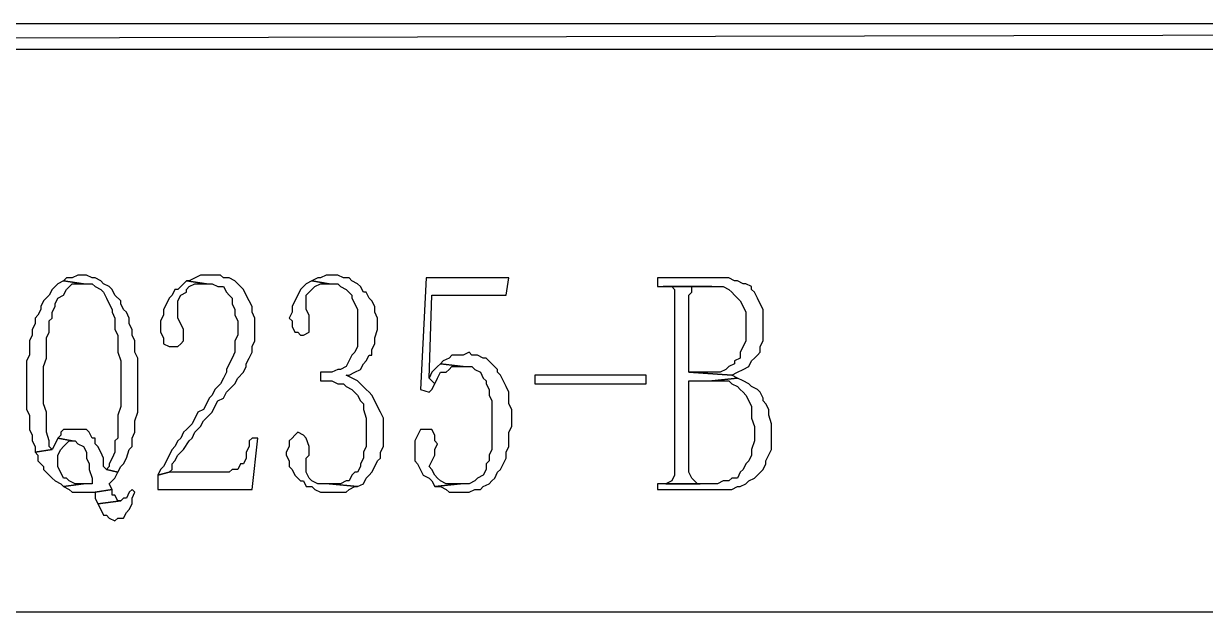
# Model space of a CAD drawing. Extents: x -15.4 to 0.8, y 0.3 to 11.8.
# Drawn here: x -12.9704 to -12.6255, y 6.3369 to 6.5086 of the extents above; entities that cross this region are included whole.
import ezdxf

# ---------------------------------------------------------------- set-up
doc = ezdxf.new("R2010")
doc.units = 0
doc.header["$MEASUREMENT"] = 0
doc.linetypes.add('AUSGEZOGEN', pattern=[0])
doc.layers.get('0').update_dxf_attribs({"linetype": 'AUSGEZOGEN'})

msp = doc.modelspace()

# ---------------------------------------------------------------- linework, layer by layer
for points in [[(-14.50878, 6.50856), (-14.50878, 6.50106), (-14.50878, 6.50106), (-11.15878, 6.50856), (-14.50878, 6.50856)], [(-14.50878, 6.50106), (-11.15878, 6.50856), (-11.15878, 6.50856), (-11.15878, 6.50106), (-14.50878, 6.50106)], [(-12.95878, 6.43356), (-12.96045, 6.43273), (-12.96045, 6.43273), (-12.96211, 6.43106), (-12.96211, 6.43106), (-12.96295, 6.4294), (-12.96295, 6.4294), (-12.96461, 6.42773), (-12.96461, 6.42773), (-12.96545, 6.42606), (-12.96545, 6.42606), (-12.96545, 6.42523), (-12.96545, 6.42523), (-12.96628, 6.42356), (-12.96628, 6.42356), (-12.96711, 6.42273), (-12.96711, 6.42273), (-12.96711, 6.42106), (-12.96711, 6.42106), (-12.96795, 6.4194), (-12.96795, 6.4194), (-12.96795, 6.41773), (-12.96795, 6.41773), (-12.96878, 6.41606), (-12.96878, 6.41606), (-12.96878, 6.4119), (-12.96878, 6.4119), (-12.96961, 6.41023), (-12.96961, 6.41023), (-12.96961, 6.39606), (-12.96961, 6.39606), (-12.96878, 6.3944), (-12.96878, 6.3944), (-12.96878, 6.39023), (-12.96878, 6.39023), (-12.96795, 6.38856), (-12.96795, 6.38856), (-12.96795, 6.3869), (-12.96795, 6.3869), (-12.96711, 6.38523), (-12.96711, 6.38523), (-12.96711, 6.38356), (-12.96711, 6.38356), (-12.96211, 6.3844), (-12.96211, 6.3844), (-12.96295, 6.38523), (-12.96295, 6.38523), (-12.96295, 6.3869), (-12.96295, 6.3869), (-12.96378, 6.3894), (-12.96378, 6.3894), (-12.96378, 6.39523), (-12.96378, 6.39523), (-12.96461, 6.39773), (-12.96461, 6.39773), (-12.96461, 6.40856), (-12.96461, 6.40856), (-12.96378, 6.41106), (-12.96378, 6.41106), (-12.96378, 6.4169), (-12.96378, 6.4169), (-12.96295, 6.41856), (-12.96295, 6.41856), (-12.96295, 6.4219), (-12.96295, 6.4219), (-12.96211, 6.42273), (-12.96211, 6.42273), (-12.96211, 6.4244), (-12.96211, 6.4244), (-12.96128, 6.42606), (-12.96128, 6.42606), (-12.96128, 6.4269), (-12.96128, 6.4269), (-12.96045, 6.42856), (-12.96045, 6.42856), (-12.95878, 6.4294), (-12.95878, 6.4294), (-12.95795, 6.43106), (-12.95795, 6.43106), (-12.95628, 6.43273), (-12.95628, 6.43273), (-12.95295, 6.43273), (-12.95878, 6.43356)], [(-12.95295, 6.43523), (-12.95461, 6.43523), (-12.95461, 6.43523), (-12.95628, 6.4344), (-12.95628, 6.4344), (-12.95795, 6.4344), (-12.95795, 6.4344), (-12.95878, 6.43356), (-12.95878, 6.43356), (-12.95295, 6.43273), (-12.95295, 6.43273), (-12.95045, 6.43273), (-12.95045, 6.43273), (-12.94961, 6.4319), (-12.94961, 6.4319), (-12.94795, 6.43106), (-12.94795, 6.43106), (-12.94711, 6.43023), (-12.94711, 6.43023), (-12.94628, 6.42856), (-12.94628, 6.42856), (-12.94545, 6.4269), (-12.94545, 6.4269), (-12.94461, 6.42523), (-12.94461, 6.42523), (-12.94461, 6.4244), (-12.94461, 6.4244), (-12.94378, 6.42273), (-12.94378, 6.42273), (-12.94378, 6.4194), (-12.94378, 6.4194), (-12.94295, 6.41773), (-12.94295, 6.41773), (-12.94295, 6.41273), (-12.94295, 6.41273), (-12.94211, 6.41023), (-12.94211, 6.41023), (-12.94211, 6.3969), (-12.94211, 6.3969), (-12.94295, 6.3944), (-12.94295, 6.3944), (-12.94295, 6.38773), (-12.94295, 6.38773), (-12.94378, 6.3869), (-12.94378, 6.3869), (-12.94378, 6.38356), (-12.94378, 6.38356), (-12.94461, 6.3819), (-12.94461, 6.3819), (-12.94545, 6.38023), (-12.94545, 6.38023), (-12.94545, 6.3794), (-12.94545, 6.3794), (-12.94628, 6.37856), (-12.94628, 6.37856), (-12.94295, 6.37773), (-12.94295, 6.37773), (-12.94211, 6.3794), (-12.94211, 6.3794), (-12.94128, 6.38023), (-12.94128, 6.38023), (-12.94045, 6.3819), (-12.94045, 6.3819), (-12.93961, 6.3844), (-12.93961, 6.3844), (-12.93878, 6.38523), (-12.93878, 6.38523), (-12.93878, 6.38773), (-12.93878, 6.38773), (-12.93795, 6.3894), (-12.93795, 6.3894), (-12.93795, 6.39273), (-12.93795, 6.39273), (-12.93711, 6.39523), (-12.93711, 6.39523), (-12.93711, 6.41106), (-12.93711, 6.41106), (-12.93795, 6.41273), (-12.93795, 6.41273), (-12.93795, 6.41606), (-12.93795, 6.41606), (-12.93878, 6.41773), (-12.93878, 6.41773), (-12.93878, 6.4194), (-12.93878, 6.4194), (-12.93961, 6.42106), (-12.93961, 6.42106), (-12.93961, 6.42273), (-12.93961, 6.42273), (-12.94045, 6.4244), (-12.94045, 6.4244), (-12.94128, 6.42523), (-12.94128, 6.42523), (-12.94211, 6.4269), (-12.94211, 6.4269), (-12.94211, 6.42773), (-12.94211, 6.42773), (-12.94378, 6.4294), (-12.94378, 6.4294), (-12.94461, 6.43106), (-12.94461, 6.43106), (-12.94545, 6.4319), (-12.94545, 6.4319), (-12.94711, 6.43273), (-12.94711, 6.43273), (-12.94795, 6.43356), (-12.94795, 6.43356), (-12.94961, 6.4344), (-12.94961, 6.4344), (-12.95045, 6.4344), (-12.95045, 6.4344), (-12.95211, 6.43523), (-12.95295, 6.43523)], [(-12.91628, 6.43523), (-12.91878, 6.43523), (-12.91878, 6.43523), (-12.92211, 6.43356), (-12.92211, 6.43356), (-12.92295, 6.43356), (-12.92295, 6.43356), (-12.91711, 6.43273), (-12.91711, 6.43273), (-12.91545, 6.43273), (-12.91545, 6.43273), (-12.91378, 6.4319), (-12.91378, 6.4319), (-12.91211, 6.4319), (-12.91211, 6.4319), (-12.91128, 6.43023), (-12.91128, 6.43023), (-12.91045, 6.4294), (-12.91045, 6.4294), (-12.90961, 6.42856), (-12.90961, 6.42856), (-12.90961, 6.4269), (-12.90961, 6.4269), (-12.90878, 6.42523), (-12.90878, 6.42523), (-12.90878, 6.42356), (-12.90878, 6.42356), (-12.90795, 6.4219), (-12.90795, 6.4219), (-12.90795, 6.41773), (-12.90795, 6.41773), (-12.90878, 6.41606), (-12.90878, 6.41606), (-12.90878, 6.41273), (-12.90878, 6.41273), (-12.90961, 6.41106), (-12.90961, 6.41106), (-12.91045, 6.4094), (-12.91045, 6.4094), (-12.91128, 6.40773), (-12.91128, 6.40773), (-12.91128, 6.4069), (-12.91128, 6.4069), (-12.91211, 6.40523), (-12.91211, 6.40523), (-12.91295, 6.40356), (-12.91295, 6.40356), (-12.91461, 6.4019), (-12.91461, 6.4019), (-12.91545, 6.40023), (-12.91545, 6.40023), (-12.91628, 6.3994), (-12.91628, 6.3994), (-12.91711, 6.39773), (-12.91711, 6.39773), (-12.91795, 6.39606), (-12.91795, 6.39606), (-12.91961, 6.39523), (-12.91961, 6.39523), (-12.92128, 6.3919), (-12.92128, 6.3919), (-12.92295, 6.39023), (-12.92295, 6.39023), (-12.92378, 6.3894), (-12.92378, 6.3894), (-12.92461, 6.38773), (-12.92461, 6.38773), (-12.92545, 6.3869), (-12.92545, 6.3869), (-12.92628, 6.38523), (-12.92628, 6.38523), (-12.92711, 6.3844), (-12.92711, 6.3844), (-12.92795, 6.38273), (-12.92795, 6.38273), (-12.92878, 6.38106), (-12.92878, 6.38106), (-12.92961, 6.3794), (-12.92961, 6.3794), (-12.93045, 6.37856), (-12.93045, 6.37856), (-12.93128, 6.3769), (-12.93128, 6.3769), (-12.92795, 6.37773), (-12.92795, 6.37773), (-12.92711, 6.37856), (-12.92711, 6.37856), (-12.92711, 6.38023), (-12.92711, 6.38023), (-12.92628, 6.38106), (-12.92628, 6.38106), (-12.92545, 6.38273), (-12.92545, 6.38273), (-12.92378, 6.3844), (-12.92378, 6.3844), (-12.92211, 6.3869), (-12.92211, 6.3869), (-12.92128, 6.38773), (-12.92128, 6.38773), (-12.92045, 6.3894), (-12.92045, 6.3894), (-12.91878, 6.39106), (-12.91878, 6.39106), (-12.91795, 6.39273), (-12.91795, 6.39273), (-12.91545, 6.39523), (-12.91545, 6.39523), (-12.91461, 6.3969), (-12.91461, 6.3969), (-12.91378, 6.39856), (-12.91378, 6.39856), (-12.91211, 6.3994), (-12.91211, 6.3994), (-12.91128, 6.40106), (-12.91128, 6.40106), (-12.90961, 6.40273), (-12.90961, 6.40273), (-12.90878, 6.40356), (-12.90878, 6.40356), (-12.90795, 6.40523), (-12.90795, 6.40523), (-12.90628, 6.4069), (-12.90628, 6.4069), (-12.90545, 6.40856), (-12.90545, 6.40856), (-12.90545, 6.4094), (-12.90545, 6.4094), (-12.90461, 6.41106), (-12.90461, 6.41106), (-12.90378, 6.41273), (-12.90378, 6.41273), (-12.90378, 6.4144), (-12.90378, 6.4144), (-12.90295, 6.41606), (-12.90295, 6.41606), (-12.90295, 6.42273), (-12.90295, 6.42273), (-12.90378, 6.4244), (-12.90378, 6.4244), (-12.90378, 6.42606), (-12.90378, 6.42606), (-12.90461, 6.42773), (-12.90461, 6.42773), (-12.90545, 6.4294), (-12.90545, 6.4294), (-12.90628, 6.43106), (-12.90628, 6.43106), (-12.90711, 6.4319), (-12.90711, 6.4319), (-12.90795, 6.43273), (-12.90795, 6.43273), (-12.90878, 6.43356), (-12.90878, 6.43356), (-12.91045, 6.4344), (-12.91045, 6.4344), (-12.91211, 6.4344), (-12.91211, 6.4344), (-12.91295, 6.43523), (-12.91295, 6.43523), (-12.91461, 6.43523), (-12.91628, 6.43523)], [(-12.92295, 6.43356), (-12.92461, 6.4319), (-12.92461, 6.4319), (-12.92545, 6.43106), (-12.92545, 6.43106), (-12.92628, 6.43106), (-12.92628, 6.43106), (-12.92711, 6.4294), (-12.92711, 6.4294), (-12.92795, 6.42856), (-12.92795, 6.42856), (-12.92878, 6.4269), (-12.92878, 6.4269), (-12.92961, 6.42523), (-12.92961, 6.42523), (-12.92961, 6.42356), (-12.92961, 6.42356), (-12.93045, 6.4219), (-12.93045, 6.4219), (-12.93045, 6.41856), (-12.93045, 6.41856), (-12.92961, 6.4169), (-12.92961, 6.4169), (-12.92961, 6.41523), (-12.92961, 6.41523), (-12.92795, 6.4144), (-12.92795, 6.4144), (-12.92545, 6.4144), (-12.92545, 6.4144), (-12.92461, 6.41523), (-12.92461, 6.41523), (-12.92378, 6.41606), (-12.92378, 6.41606), (-12.92378, 6.4194), (-12.92378, 6.4194), (-12.92461, 6.42106), (-12.92461, 6.42106), (-12.92545, 6.42273), (-12.92545, 6.42273), (-12.92545, 6.42773), (-12.92545, 6.42773), (-12.92461, 6.4294), (-12.92461, 6.4294), (-12.92295, 6.43023), (-12.92295, 6.43023), (-12.92295, 6.43106), (-12.92295, 6.43106), (-12.92211, 6.4319), (-12.92211, 6.4319), (-12.92045, 6.43273), (-12.92045, 6.43273), (-12.91711, 6.43273), (-12.92295, 6.43356)], [(-12.88628, 6.43356), (-12.88795, 6.43273), (-12.88795, 6.43273), (-12.88878, 6.4319), (-12.88878, 6.4319), (-12.88961, 6.43106), (-12.88961, 6.43106), (-12.89045, 6.4294), (-12.89045, 6.4294), (-12.89128, 6.42773), (-12.89128, 6.42773), (-12.89211, 6.42606), (-12.89211, 6.42606), (-12.89211, 6.4244), (-12.89211, 6.4244), (-12.89295, 6.42273), (-12.89295, 6.42273), (-12.89211, 6.4219), (-12.89211, 6.4219), (-12.89211, 6.42023), (-12.89211, 6.42023), (-12.89128, 6.41856), (-12.89128, 6.41856), (-12.89045, 6.41856), (-12.89045, 6.41856), (-12.88961, 6.41773), (-12.88961, 6.41773), (-12.88878, 6.41773), (-12.88878, 6.41773), (-12.88711, 6.41856), (-12.88711, 6.41856), (-12.88711, 6.42356), (-12.88711, 6.42356), (-12.88795, 6.42523), (-12.88795, 6.42523), (-12.88795, 6.4294), (-12.88795, 6.4294), (-12.88711, 6.43023), (-12.88711, 6.43023), (-12.88545, 6.4319), (-12.88545, 6.4319), (-12.88378, 6.43273), (-12.88378, 6.43273), (-12.88128, 6.43273), (-12.88628, 6.43356)], [(-12.88045, 6.43523), (-12.88211, 6.43523), (-12.88211, 6.43523), (-12.88378, 6.4344), (-12.88378, 6.4344), (-12.88461, 6.4344), (-12.88461, 6.4344), (-12.88628, 6.43356), (-12.88628, 6.43356), (-12.88128, 6.43273), (-12.88128, 6.43273), (-12.87878, 6.43273), (-12.87878, 6.43273), (-12.87795, 6.4319), (-12.87795, 6.4319), (-12.87628, 6.43106), (-12.87628, 6.43106), (-12.87461, 6.4294), (-12.87461, 6.4294), (-12.87461, 6.42856), (-12.87461, 6.42856), (-12.87378, 6.4269), (-12.87378, 6.4269), (-12.87295, 6.42523), (-12.87295, 6.42523), (-12.87295, 6.4144), (-12.87295, 6.4144), (-12.87378, 6.41273), (-12.87378, 6.41273), (-12.87461, 6.4119), (-12.87461, 6.4119), (-12.87628, 6.40856), (-12.87628, 6.40856), (-12.87795, 6.40773), (-12.87795, 6.40773), (-12.87878, 6.40773), (-12.87878, 6.40773), (-12.88045, 6.4069), (-12.88045, 6.4069), (-12.88378, 6.4069), (-12.88378, 6.4069), (-12.88378, 6.4044), (-12.88378, 6.4044), (-12.88045, 6.4044), (-12.88045, 6.4044), (-12.87878, 6.40356), (-12.87878, 6.40356), (-12.87711, 6.40356), (-12.87711, 6.40356), (-12.87628, 6.40273), (-12.87628, 6.40273), (-12.87461, 6.4019), (-12.87461, 6.4019), (-12.87295, 6.40023), (-12.87295, 6.40023), (-12.87211, 6.39856), (-12.87211, 6.39856), (-12.87128, 6.39773), (-12.87128, 6.39773), (-12.87128, 6.39606), (-12.87128, 6.39606), (-12.87045, 6.39356), (-12.87045, 6.39356), (-12.87045, 6.38523), (-12.87045, 6.38523), (-12.87128, 6.38356), (-12.87128, 6.38356), (-12.87128, 6.3819), (-12.87128, 6.3819), (-12.87211, 6.38023), (-12.87211, 6.38023), (-12.87211, 6.3794), (-12.87211, 6.3794), (-12.87295, 6.37773), (-12.87295, 6.37773), (-12.87378, 6.37773), (-12.87378, 6.37773), (-12.87461, 6.3769), (-12.87461, 6.3769), (-12.87545, 6.37523), (-12.87545, 6.37523), (-12.87628, 6.37523), (-12.87628, 6.37523), (-12.87795, 6.3744), (-12.87795, 6.3744), (-12.88128, 6.3744), (-12.88128, 6.3744), (-12.87295, 6.37356), (-12.87295, 6.37356), (-12.87128, 6.3744), (-12.87128, 6.3744), (-12.87045, 6.37606), (-12.87045, 6.37606), (-12.86961, 6.3769), (-12.86961, 6.3769), (-12.86878, 6.37773), (-12.86878, 6.37773), (-12.86795, 6.3794), (-12.86795, 6.3794), (-12.86711, 6.38106), (-12.86711, 6.38106), (-12.86628, 6.3819), (-12.86628, 6.3819), (-12.86628, 6.38356), (-12.86628, 6.38356), (-12.86545, 6.38523), (-12.86545, 6.38523), (-12.86545, 6.39356), (-12.86545, 6.39356), (-12.86628, 6.39523), (-12.86628, 6.39523), (-12.86711, 6.3969), (-12.86711, 6.3969), (-12.86795, 6.39856), (-12.86795, 6.39856), (-12.86878, 6.40023), (-12.86878, 6.40023), (-12.86961, 6.40106), (-12.86961, 6.40106), (-12.87045, 6.4019), (-12.87045, 6.4019), (-12.87211, 6.40356), (-12.87211, 6.40356), (-12.87295, 6.4044), (-12.87295, 6.4044), (-12.87628, 6.40606), (-12.87628, 6.40606), (-12.87545, 6.40606), (-12.87545, 6.40606), (-12.87378, 6.4069), (-12.87378, 6.4069), (-12.87211, 6.40773), (-12.87211, 6.40773), (-12.87128, 6.4094), (-12.87128, 6.4094), (-12.87045, 6.41023), (-12.87045, 6.41023), (-12.86961, 6.4119), (-12.86961, 6.4119), (-12.86878, 6.4119), (-12.86878, 6.4119), (-12.86878, 6.41356), (-12.86878, 6.41356), (-12.86795, 6.41523), (-12.86795, 6.41523), (-12.86795, 6.4169), (-12.86795, 6.4169), (-12.86711, 6.4194), (-12.86711, 6.4194), (-12.86711, 6.42273), (-12.86711, 6.42273), (-12.86795, 6.4244), (-12.86795, 6.4244), (-12.86795, 6.42606), (-12.86795, 6.42606), (-12.86878, 6.42773), (-12.86878, 6.42773), (-12.86961, 6.42856), (-12.86961, 6.42856), (-12.87045, 6.43023), (-12.87045, 6.43023), (-12.87128, 6.43023), (-12.87128, 6.43023), (-12.87211, 6.4319), (-12.87211, 6.4319), (-12.87295, 6.43273), (-12.87295, 6.43273), (-12.87461, 6.43356), (-12.87461, 6.43356), (-12.87545, 6.4344), (-12.87545, 6.4344), (-12.87711, 6.4344), (-12.87711, 6.4344), (-12.87878, 6.43523), (-12.88045, 6.43523)], [(-12.82878, 6.4344), (-12.85295, 6.4344), (-12.85295, 6.4344), (-12.85461, 6.4019), (-12.85461, 6.4019), (-12.85211, 6.40106), (-12.85211, 6.40106), (-12.85128, 6.4019), (-12.85128, 6.4019), (-12.85045, 6.40356), (-12.85045, 6.40356), (-12.85211, 6.40523), (-12.85211, 6.40523), (-12.85128, 6.4294), (-12.85128, 6.4294), (-12.82961, 6.4294), (-12.82878, 6.4344)], [(-12.76795, 6.4344), (-12.78545, 6.4344), (-12.78545, 6.4344), (-12.78545, 6.4319), (-12.78545, 6.4319), (-12.76628, 6.4319), (-12.76628, 6.4319), (-12.76461, 6.43106), (-12.76461, 6.43106), (-12.76378, 6.43023), (-12.76378, 6.43023), (-12.76295, 6.4294), (-12.76295, 6.4294), (-12.76211, 6.42856), (-12.76211, 6.42856), (-12.76128, 6.42773), (-12.76128, 6.42773), (-12.76045, 6.42606), (-12.76045, 6.42606), (-12.75961, 6.4244), (-12.75961, 6.4244), (-12.75961, 6.41606), (-12.75961, 6.41606), (-12.76045, 6.4144), (-12.76045, 6.4144), (-12.76128, 6.41273), (-12.76128, 6.41273), (-12.76128, 6.41106), (-12.76128, 6.41106), (-12.76295, 6.41023), (-12.76295, 6.41023), (-12.76295, 6.4094), (-12.76295, 6.4094), (-12.76461, 6.40856), (-12.76461, 6.40856), (-12.76545, 6.40773), (-12.76545, 6.40773), (-12.76711, 6.4069), (-12.76711, 6.4069), (-12.77628, 6.4069), (-12.77628, 6.4069), (-12.76378, 6.40606), (-12.76378, 6.40606), (-12.76211, 6.4069), (-12.76211, 6.4069), (-12.76045, 6.40773), (-12.76045, 6.40773), (-12.75878, 6.40856), (-12.75878, 6.40856), (-12.75795, 6.41023), (-12.75795, 6.41023), (-12.75711, 6.41106), (-12.75711, 6.41106), (-12.75628, 6.4119), (-12.75628, 6.4119), (-12.75545, 6.41273), (-12.75545, 6.41273), (-12.75545, 6.4144), (-12.75545, 6.4144), (-12.75461, 6.41606), (-12.75461, 6.41606), (-12.75461, 6.42523), (-12.75461, 6.42523), (-12.75545, 6.4269), (-12.75545, 6.4269), (-12.75628, 6.42856), (-12.75628, 6.42856), (-12.75711, 6.43023), (-12.75711, 6.43023), (-12.75795, 6.43106), (-12.75795, 6.43106), (-12.75795, 6.4319), (-12.75795, 6.4319), (-12.75961, 6.43273), (-12.75961, 6.43273), (-12.76045, 6.43273), (-12.76045, 6.43273), (-12.76211, 6.43356), (-12.76211, 6.43356), (-12.76295, 6.43356), (-12.76295, 6.43356), (-12.76461, 6.4344), (-12.76461, 6.4344), (-12.76628, 6.4344), (-12.76795, 6.4344)], [(-12.78378, 6.4319), (-12.78128, 6.4319), (-12.78128, 6.4319), (-12.78045, 6.43106), (-12.78045, 6.43106), (-12.78045, 6.3769), (-12.78045, 6.3769), (-12.78128, 6.37523), (-12.78128, 6.37523), (-12.78295, 6.3744), (-12.78295, 6.3744), (-12.77295, 6.3744), (-12.77295, 6.3744), (-12.77378, 6.3744), (-12.77378, 6.3744), (-12.77461, 6.37523), (-12.77461, 6.37523), (-12.77545, 6.37606), (-12.77545, 6.37606), (-12.77628, 6.37773), (-12.77628, 6.37773), (-12.77628, 6.4044), (-12.77628, 6.4044), (-12.76961, 6.4044), (-12.76961, 6.4044), (-12.76211, 6.40523), (-12.76211, 6.40523), (-12.76378, 6.40606), (-12.76378, 6.40606), (-12.77628, 6.4069), (-12.77628, 6.4069), (-12.77628, 6.4294), (-12.77628, 6.4294), (-12.77545, 6.43023), (-12.77545, 6.43023), (-12.77545, 6.4319), (-12.77545, 6.4319), (-12.76961, 6.4319), (-12.78378, 6.4319)], [(-12.84045, 6.41273), (-12.84211, 6.4119), (-12.84211, 6.4119), (-12.84545, 6.4119), (-12.84545, 6.4119), (-12.84628, 6.41106), (-12.84628, 6.41106), (-12.84795, 6.41023), (-12.84795, 6.41023), (-12.84878, 6.4094), (-12.84878, 6.4094), (-12.84211, 6.40856), (-12.84211, 6.40856), (-12.83961, 6.40856), (-12.83961, 6.40856), (-12.83878, 6.40773), (-12.83878, 6.40773), (-12.83711, 6.4069), (-12.83711, 6.4069), (-12.83628, 6.40523), (-12.83628, 6.40523), (-12.83545, 6.4044), (-12.83545, 6.4044), (-12.83545, 6.40356), (-12.83545, 6.40356), (-12.83461, 6.4019), (-12.83461, 6.4019), (-12.83461, 6.40023), (-12.83461, 6.40023), (-12.83378, 6.39856), (-12.83378, 6.39856), (-12.83378, 6.3844), (-12.83378, 6.3844), (-12.83461, 6.38273), (-12.83461, 6.38273), (-12.83461, 6.38106), (-12.83461, 6.38106), (-12.83545, 6.38023), (-12.83545, 6.38023), (-12.83545, 6.37856), (-12.83545, 6.37856), (-12.83628, 6.3769), (-12.83628, 6.3769), (-12.83795, 6.37606), (-12.83795, 6.37606), (-12.83878, 6.37523), (-12.83878, 6.37523), (-12.84045, 6.3744), (-12.84045, 6.3744), (-12.84295, 6.3744), (-12.84295, 6.3744), (-12.85045, 6.37356), (-12.85045, 6.37356), (-12.84878, 6.37356), (-12.84878, 6.37356), (-12.84711, 6.37273), (-12.84711, 6.37273), (-12.84628, 6.3719), (-12.84628, 6.3719), (-12.84045, 6.3719), (-12.84045, 6.3719), (-12.83878, 6.37273), (-12.83878, 6.37273), (-12.83711, 6.37273), (-12.83711, 6.37273), (-12.83628, 6.37356), (-12.83628, 6.37356), (-12.83461, 6.3744), (-12.83461, 6.3744), (-12.83378, 6.37523), (-12.83378, 6.37523), (-12.83295, 6.37606), (-12.83295, 6.37606), (-12.83211, 6.37773), (-12.83211, 6.37773), (-12.83128, 6.37856), (-12.83128, 6.37856), (-12.82961, 6.3819), (-12.82961, 6.3819), (-12.82961, 6.38356), (-12.82961, 6.38356), (-12.82878, 6.38523), (-12.82878, 6.38523), (-12.82878, 6.3894), (-12.82878, 6.3894), (-12.82795, 6.39106), (-12.82795, 6.39106), (-12.82795, 6.39606), (-12.82795, 6.39606), (-12.82878, 6.39773), (-12.82878, 6.39773), (-12.82878, 6.40106), (-12.82878, 6.40106), (-12.82961, 6.40273), (-12.82961, 6.40273), (-12.83128, 6.40606), (-12.83128, 6.40606), (-12.83211, 6.4069), (-12.83211, 6.4069), (-12.83211, 6.40773), (-12.83211, 6.40773), (-12.83545, 6.41106), (-12.83545, 6.41106), (-12.83628, 6.41106), (-12.83628, 6.41106), (-12.83795, 6.4119), (-12.83795, 6.4119), (-12.83961, 6.4119), (-12.84045, 6.41273)], [(-12.84878, 6.4094), (-12.84961, 6.40856), (-12.84961, 6.40856), (-12.85128, 6.4069), (-12.85128, 6.4069), (-12.85211, 6.40523), (-12.85211, 6.40523), (-12.85045, 6.40356), (-12.85045, 6.40356), (-12.84961, 6.40523), (-12.84961, 6.40523), (-12.84878, 6.4069), (-12.84878, 6.4069), (-12.84711, 6.4069), (-12.84711, 6.4069), (-12.84628, 6.40773), (-12.84628, 6.40773), (-12.84545, 6.40856), (-12.84545, 6.40856), (-12.84211, 6.40856), (-12.84878, 6.4094)], [(-12.78878, 6.40356), (-12.78878, 6.40606), (-12.78878, 6.40606), (-12.82128, 6.40606), (-12.82128, 6.40606), (-12.82128, 6.40356), (-12.82128, 6.40356), (-12.78878, 6.40356), (-12.78878, 6.40356)], [(-12.76211, 6.40523), (-12.76961, 6.4044), (-12.76961, 6.4044), (-12.76461, 6.4044), (-12.76461, 6.4044), (-12.76378, 6.40356), (-12.76378, 6.40356), (-12.76211, 6.40273), (-12.76211, 6.40273), (-12.76128, 6.4019), (-12.76128, 6.4019), (-12.76045, 6.40106), (-12.76045, 6.40106), (-12.75961, 6.40023), (-12.75961, 6.40023), (-12.75878, 6.39856), (-12.75878, 6.39856), (-12.75795, 6.3969), (-12.75795, 6.3969), (-12.75795, 6.39356), (-12.75795, 6.39356), (-12.75711, 6.39106), (-12.75711, 6.39106), (-12.75711, 6.3869), (-12.75711, 6.3869), (-12.75795, 6.3844), (-12.75795, 6.3844), (-12.75795, 6.38273), (-12.75795, 6.38273), (-12.75878, 6.38106), (-12.75878, 6.38106), (-12.75961, 6.38023), (-12.75961, 6.38023), (-12.76045, 6.37856), (-12.76045, 6.37856), (-12.76128, 6.37773), (-12.76128, 6.37773), (-12.76211, 6.37606), (-12.76211, 6.37606), (-12.76378, 6.37606), (-12.76378, 6.37606), (-12.76461, 6.37523), (-12.76461, 6.37523), (-12.76628, 6.37523), (-12.76628, 6.37523), (-12.76795, 6.3744), (-12.76795, 6.3744), (-12.78545, 6.3744), (-12.78545, 6.3744), (-12.78545, 6.37273), (-12.78545, 6.37273), (-12.76378, 6.37273), (-12.76378, 6.37273), (-12.76211, 6.37356), (-12.76211, 6.37356), (-12.76128, 6.37356), (-12.76128, 6.37356), (-12.75961, 6.3744), (-12.75961, 6.3744), (-12.75878, 6.37523), (-12.75878, 6.37523), (-12.75711, 6.37606), (-12.75711, 6.37606), (-12.75628, 6.3769), (-12.75628, 6.3769), (-12.75461, 6.37856), (-12.75461, 6.37856), (-12.75378, 6.38023), (-12.75378, 6.38023), (-12.75378, 6.38106), (-12.75378, 6.38106), (-12.75211, 6.3844), (-12.75211, 6.3844), (-12.75211, 6.3919), (-12.75211, 6.3919), (-12.75295, 6.3944), (-12.75295, 6.3944), (-12.75295, 6.39606), (-12.75295, 6.39606), (-12.75378, 6.39773), (-12.75378, 6.39773), (-12.75461, 6.39856), (-12.75461, 6.39856), (-12.75461, 6.3994), (-12.75461, 6.3994), (-12.75545, 6.40106), (-12.75545, 6.40106), (-12.75628, 6.4019), (-12.75628, 6.4019), (-12.75795, 6.40273), (-12.75795, 6.40273), (-12.75878, 6.40356), (-12.75878, 6.40356), (-12.76045, 6.4044), (-12.76211, 6.40523)], [(-12.95545, 6.39023), (-12.95878, 6.39023), (-12.95878, 6.39023), (-12.95961, 6.3894), (-12.95961, 6.3894), (-12.95961, 6.38856), (-12.95961, 6.38856), (-12.96045, 6.38773), (-12.96045, 6.38773), (-12.95628, 6.3869), (-12.95628, 6.3869), (-12.95545, 6.3869), (-12.95545, 6.3869), (-12.95461, 6.38606), (-12.95461, 6.38606), (-12.95295, 6.38523), (-12.95295, 6.38523), (-12.95211, 6.38356), (-12.95211, 6.38356), (-12.95211, 6.3819), (-12.95211, 6.3819), (-12.95128, 6.38023), (-12.95128, 6.38023), (-12.95128, 6.37856), (-12.95128, 6.37856), (-12.95045, 6.37606), (-12.95045, 6.37606), (-12.95045, 6.3744), (-12.95045, 6.3744), (-12.95295, 6.3744), (-12.95295, 6.3744), (-12.95878, 6.37356), (-12.95878, 6.37356), (-12.95711, 6.37273), (-12.95711, 6.37273), (-12.95628, 6.3719), (-12.95628, 6.3719), (-12.94961, 6.3719), (-12.94961, 6.3719), (-12.94461, 6.37273), (-12.94461, 6.37273), (-12.94545, 6.3744), (-12.94545, 6.3744), (-12.94461, 6.37523), (-12.94461, 6.37523), (-12.94378, 6.37606), (-12.94378, 6.37606), (-12.94295, 6.37773), (-12.94295, 6.37773), (-12.94628, 6.37856), (-12.94628, 6.37856), (-12.94711, 6.3794), (-12.94711, 6.3794), (-12.94711, 6.3819), (-12.94711, 6.3819), (-12.94795, 6.38356), (-12.94795, 6.38356), (-12.94878, 6.38523), (-12.94878, 6.38523), (-12.94961, 6.38606), (-12.94961, 6.38606), (-12.94961, 6.38773), (-12.94961, 6.38773), (-12.95045, 6.38773), (-12.95045, 6.38773), (-12.95128, 6.3894), (-12.95128, 6.3894), (-12.95211, 6.39023), (-12.95211, 6.39023), (-12.95378, 6.39023), (-12.95545, 6.39023)], [(-12.89045, 6.3894), (-12.89128, 6.38856), (-12.89128, 6.38856), (-12.89211, 6.38773), (-12.89211, 6.38773), (-12.89295, 6.3869), (-12.89295, 6.3869), (-12.89295, 6.38523), (-12.89295, 6.38523), (-12.89378, 6.38356), (-12.89378, 6.38356), (-12.89378, 6.38273), (-12.89378, 6.38273), (-12.89295, 6.38106), (-12.89295, 6.38106), (-12.89295, 6.3794), (-12.89295, 6.3794), (-12.89211, 6.37856), (-12.89211, 6.37856), (-12.89128, 6.3769), (-12.89128, 6.3769), (-12.88961, 6.37523), (-12.88961, 6.37523), (-12.88878, 6.37523), (-12.88878, 6.37523), (-12.88795, 6.37356), (-12.88795, 6.37356), (-12.88628, 6.37356), (-12.88628, 6.37356), (-12.88545, 6.37273), (-12.88545, 6.37273), (-12.88378, 6.3719), (-12.88378, 6.3719), (-12.87628, 6.3719), (-12.87628, 6.3719), (-12.87545, 6.37273), (-12.87545, 6.37273), (-12.87378, 6.37356), (-12.87378, 6.37356), (-12.87295, 6.37356), (-12.87295, 6.37356), (-12.88128, 6.3744), (-12.88128, 6.3744), (-12.88461, 6.3744), (-12.88461, 6.3744), (-12.88628, 6.37523), (-12.88628, 6.37523), (-12.88711, 6.37606), (-12.88711, 6.37606), (-12.88795, 6.37773), (-12.88795, 6.37773), (-12.88795, 6.3819), (-12.88795, 6.3819), (-12.88711, 6.38273), (-12.88711, 6.38273), (-12.88711, 6.38523), (-12.88711, 6.38523), (-12.88795, 6.38773), (-12.88795, 6.38773), (-12.88878, 6.38856), (-12.89045, 6.3894)], [(-12.85295, 6.39023), (-12.85461, 6.39023), (-12.85461, 6.39023), (-12.85628, 6.3869), (-12.85628, 6.3869), (-12.85628, 6.38106), (-12.85628, 6.38106), (-12.85545, 6.38023), (-12.85545, 6.38023), (-12.85378, 6.3769), (-12.85378, 6.3769), (-12.85211, 6.37606), (-12.85211, 6.37606), (-12.85128, 6.37523), (-12.85128, 6.37523), (-12.85045, 6.37356), (-12.85045, 6.37356), (-12.84295, 6.3744), (-12.84295, 6.3744), (-12.84711, 6.3744), (-12.84711, 6.3744), (-12.84878, 6.37523), (-12.84878, 6.37523), (-12.84961, 6.37606), (-12.84961, 6.37606), (-12.85045, 6.3769), (-12.85045, 6.3769), (-12.85128, 6.37856), (-12.85128, 6.37856), (-12.85211, 6.3794), (-12.85211, 6.3794), (-12.85045, 6.38273), (-12.85045, 6.38273), (-12.85045, 6.3844), (-12.85045, 6.3844), (-12.84961, 6.38606), (-12.84961, 6.38606), (-12.85045, 6.3869), (-12.85045, 6.3869), (-12.85045, 6.38856), (-12.85045, 6.38856), (-12.85128, 6.39023), (-12.85295, 6.39023)], [(-12.96045, 6.38773), (-12.96128, 6.38606), (-12.96128, 6.38606), (-12.96211, 6.3844), (-12.96211, 6.3844), (-12.96711, 6.38356), (-12.96711, 6.38356), (-12.96628, 6.38273), (-12.96628, 6.38273), (-12.96628, 6.38106), (-12.96628, 6.38106), (-12.96545, 6.38023), (-12.96545, 6.38023), (-12.96461, 6.3794), (-12.96461, 6.3794), (-12.96461, 6.37856), (-12.96461, 6.37856), (-12.96211, 6.37606), (-12.96211, 6.37606), (-12.96128, 6.37523), (-12.96128, 6.37523), (-12.95961, 6.3744), (-12.95961, 6.3744), (-12.95878, 6.37356), (-12.95878, 6.37356), (-12.95295, 6.3744), (-12.95295, 6.3744), (-12.95545, 6.3744), (-12.95545, 6.3744), (-12.95711, 6.37523), (-12.95711, 6.37523), (-12.95795, 6.37606), (-12.95795, 6.37606), (-12.95878, 6.37606), (-12.95878, 6.37606), (-12.96045, 6.3794), (-12.96045, 6.3794), (-12.96045, 6.38273), (-12.96045, 6.38273), (-12.95961, 6.3844), (-12.95961, 6.3844), (-12.95878, 6.38523), (-12.95878, 6.38523), (-12.95711, 6.3869), (-12.95711, 6.3869), (-12.95628, 6.3869), (-12.96045, 6.38773)], [(-12.90211, 6.38773), (-12.90378, 6.38773), (-12.90378, 6.38773), (-12.90461, 6.3869), (-12.90461, 6.3869), (-12.90461, 6.38523), (-12.90461, 6.38523), (-12.90545, 6.38356), (-12.90545, 6.38356), (-12.90545, 6.3819), (-12.90545, 6.3819), (-12.90628, 6.38023), (-12.90628, 6.38023), (-12.90711, 6.38023), (-12.90711, 6.38023), (-12.90795, 6.37856), (-12.90795, 6.37856), (-12.90961, 6.37856), (-12.90961, 6.37856), (-12.91045, 6.37773), (-12.91045, 6.37773), (-12.92795, 6.37773), (-12.92795, 6.37773), (-12.93128, 6.3769), (-12.93128, 6.3769), (-12.93128, 6.37273), (-12.93128, 6.37273), (-12.90378, 6.37273), (-12.90211, 6.38773)], [(-12.94461, 6.37273), (-12.94961, 6.3719), (-12.94961, 6.3719), (-12.94961, 6.37023), (-12.94961, 6.37023), (-12.94878, 6.36856), (-12.94878, 6.36856), (-12.94211, 6.3694), (-12.94211, 6.3694), (-12.94295, 6.3694), (-12.94295, 6.3694), (-12.94378, 6.37106), (-12.94378, 6.37106), (-12.94461, 6.37106), (-12.94461, 6.37273)], [(-12.93878, 6.37273), (-12.93961, 6.3719), (-12.93961, 6.3719), (-12.94045, 6.37023), (-12.94045, 6.37023), (-12.94128, 6.37023), (-12.94128, 6.37023), (-12.94211, 6.3694), (-12.94211, 6.3694), (-12.94878, 6.36856), (-12.94878, 6.36856), (-12.94795, 6.3669), (-12.94795, 6.3669), (-12.94711, 6.36523), (-12.94711, 6.36523), (-12.94628, 6.36523), (-12.94628, 6.36523), (-12.94545, 6.3644), (-12.94545, 6.3644), (-12.94378, 6.36356), (-12.94378, 6.36356), (-12.94295, 6.3644), (-12.94295, 6.3644), (-12.94128, 6.3644), (-12.94128, 6.3644), (-12.94045, 6.36606), (-12.94045, 6.36606), (-12.93961, 6.3669), (-12.93961, 6.3669), (-12.93878, 6.36856), (-12.93878, 6.36856), (-12.93878, 6.37023), (-12.93878, 6.37023), (-12.93795, 6.3719), (-12.93878, 6.37273)], [(-11.15878, 6.3369), (-14.50878, 6.3369)]]:
    msp.add_lwpolyline(points)

doc.saveas('drawing.dxf')
